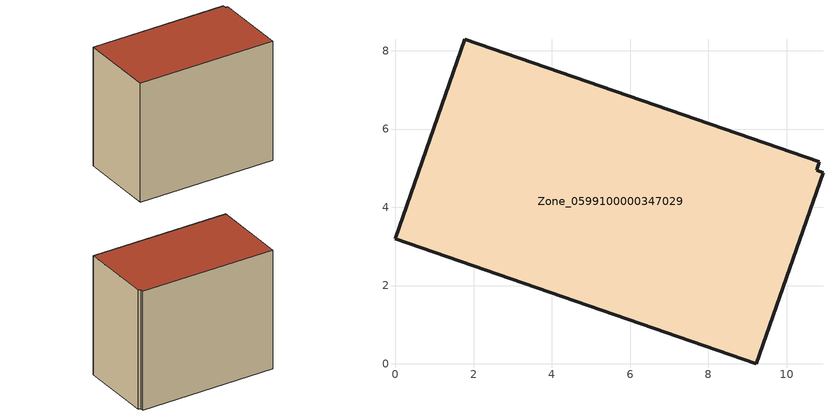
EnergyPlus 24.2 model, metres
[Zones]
Zone_0599100000347029
 floor ground (C_G): 0,3.2 1.77,8.3 10.83,5.17 10.76,4.95 10.93,4.89 9.22,0 z0
 wall outside (C_F): 1.77,8.3 0,3.2 9.22,0 10.93,4.89 10.76,4.95 10.83,5.17 1.77,8.3 z0:8.46
 roof outside (C_R): 10.93,4.89 10.76,4.95 10.83,5.17 1.77,8.3 0,3.2 9.22,0 z8.46
[BUILDING]
Pand.0599100000347029: North Axis=0; Terrain=City; Loads Convergence Tolerance Value=0.04; Temperature Convergence Tolerance Value=0.4; Solar Distribution=FullExterior; Maximum Number of Warmup Days=25; Minimum Number of Warmup Days=1
[Site:Location]
Rotterdam.The.Hague.AP_ZH_NLD Design_Conditions: Latitude=51.96; Longitude=4.45; Time Zone=1; Elevation=-4.5
[SITE:GROUNDTEMPERATURE:BUILDINGSURFACE]
18, 18, 18, 18, 18, 18, 18, 18, 18, 18, 18, 18
[MATERIAL] Thermal Absorptance=0.9; Solar Absorptance=0.7; Visible Absorptance=0.7
Name | Roughness | Thickness | Conductivity | Density | Specific Heat
G.TI.1992-2005 | MediumSmooth | 0.15 | 0.06 | 540 | 1210
F.TI.1992-2005 | Rough | 0.3 | 0.12 | 1920 | 840
R.TI.1992-2005 | MediumRough | 0.2 | 0.08 | 1500 | 1000
[CONSTRUCTION]
C_G: G.TI.1992-2005
C_F: F.TI.1992-2005
C_R: R.TI.1992-2005
[ZONE]
Zone_0599100000347029: Type=1; Multiplier=1; Ceiling Height=Autocalculate; Volume=Autocalculate; Floor Area=autocalculate; Part of Total Floor Area=Yes
[ZONEINFILTRATION:DESIGNFLOWRATE]
Infil_Zone_0599100000347029: Zone or ZoneList or Space or SpaceList=Zone_0599100000347029; Schedule=AlwaysOn; Design Flow Rate Calculation Method=Flow/Area; Flow Rate per Floor Area=0.0015; Constant Term Coefficient=1; Temperature Term Coefficient=0; Velocity Term Coefficient=0; Velocity Squared Term Coefficient=0
[HVACTEMPLATE:ZONE:IDEALLOADSAIRSYSTEM]
Zone_0599100000347029: Maximum Heating Supply Air Temperature=50; Minimum Cooling Supply Air Temperature=13; Maximum Heating Supply Air Humidity Ratio=0.0156; Minimum Cooling Supply Air Humidity Ratio=0.0077; Heating Limit=NoLimit; Cooling Limit=NoLimit; Dehumidification Control Type=ConstantSensibleHeatRatio; Cooling Sensible Heat Ratio=0.7; Dehumidification Setpoint=60; Humidification Control Type=None; Humidification Setpoint=30; Outdoor Air Method=None; Outdoor Air Flow Rate per Person=0.00944; Outdoor Air Flow Rate per Zone Floor Area=0; Outdoor Air Flow Rate per Zone=0; Demand Controlled Ventilation Type=None; Outdoor Air Economizer Type=NoEconomizer; Heat Recovery Type=None; Sensible Heat Recovery Effectiveness=0.7; Latent Heat Recovery Effectiveness=0.65
[ZONECONTROL:THERMOSTAT]
ThermostatControl_Zone_0599100000347029: Zone or ZoneList=Zone_0599100000347029; Control Type Schedule=DualSetpointControlType; Control 1=Thermostat_Zone_0599100000347029; Temperature Difference Between Cutout And Setpoint=0
[THERMOSTATSETPOINT:DUALSETPOINT]
Thermostat_Zone_0599100000347029: Heating Setpoint Temperature Schedule=HeatingSetpoint_Zone_0599100000347029; Cooling Setpoint Temperature Schedule=CoolingSetpoint_Zone_0599100000347029
[SCHEDULE:COMPACT]
HeatingSetpoint_Zone_0599100000347029: Through: 12/31, For: AllDays, Until: 24:00, 21
CoolingSetpoint_Zone_0599100000347029: Through: 12/31, For: AllDays, Until: 24:00, 24
DualSetpointControlType: Through: 12/31, For: AllDays, Until: 24:00, 4
AlwaysOn: Through: 12/31, For: AllDays, Until: 24:00, 1
